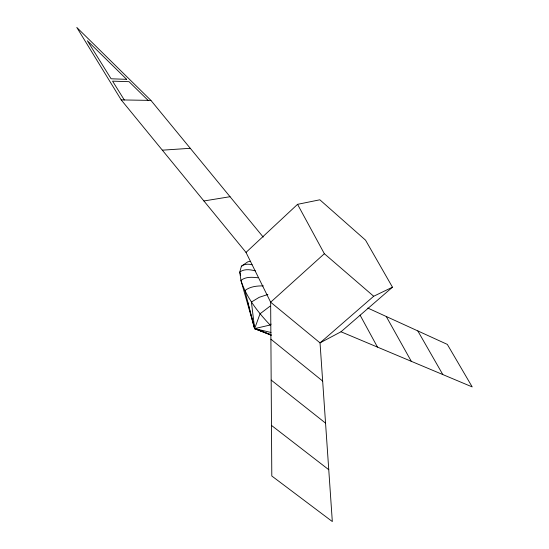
<?xml version="1.0" encoding="UTF-8"?>
<svg xmlns="http://www.w3.org/2000/svg" width="549" height="549" viewBox="0 0 549 549"><rect width="100%" height="100%" fill="white"/><g stroke="black" fill="none" stroke-linecap="round" stroke-linejoin="round"><path stroke-width="0.82" d="M250.413 261.276L247.764 261.839L241.416 266.224L239.776 272.084L240.936 280.402L254.64 328.618L271.227 335.309M250.975 314.687L254.64 328.618L270.115 325.022L271.117 324.088M246.014 252.416L297.558 204.331L319.841 199.795L365.531 240.146L392.473 287.202L341.004 331.774L320.033 342.871L332.323 521.55L271.803 475.997L270.657 302.211L246.014 252.416L121.212 99.918L76.798 27.45L150.92 100.398L263.218 237.093M297.558 204.331L324.356 253.72L270.657 302.211L320.033 342.871L373.684 296.254L392.473 287.202M270.094 306.143L260.034 313.815L254.64 328.618L271.288 334.938M241.416 266.224C244.387 263.788 248.525 263.897 252.073 264.755M267.905 294.47L259.21 297.311L251.408 302.053L254.64 328.618L270.678 334.629M203.919 200.975L230.045 196.707M162.339 150.172L190.277 148.305M263.362 285.871C257.001 285.844 250.015 286.468 244.888 290.634L254.64 328.618L263.534 331.507M256.349 328.638L254.64 328.618L253.233 321.961M121.212 99.918L150.92 100.398M257.886 277.773C252.224 277.094 245.671 276.607 240.936 280.402C246.501 297.565 257.838 312.086 270.115 325.022M256.328 328.858L254.64 328.618L254.297 326.099M255.333 270.842C250.282 269.593 244.188 268.626 239.776 272.084L240.64 275.358M271.048 332.488L254.64 328.618L257.968 329.434M341.004 331.774L472.202 386.915L447.325 344.401L367.796 308.058M271.474 425.406L328.762 469.704M271.172 380.073L325.557 423.128M270.904 339.213L322.661 381.061M324.356 253.72L373.684 296.254M148.072 100.35L129.049 81.677L112.579 81.156L124.314 99.966M417.816 330.923L442.81 374.555M386.256 316.498L411.304 361.317M360.082 315.147L377.465 347.092M247.743 302.396L248.395 304.853M248.821 306.493L249.472 308.95M249.898 310.59L250.55 313.047M126.654 79.331L111.097 78.788L87.38 40.777L126.654 79.331"/></g></svg>
